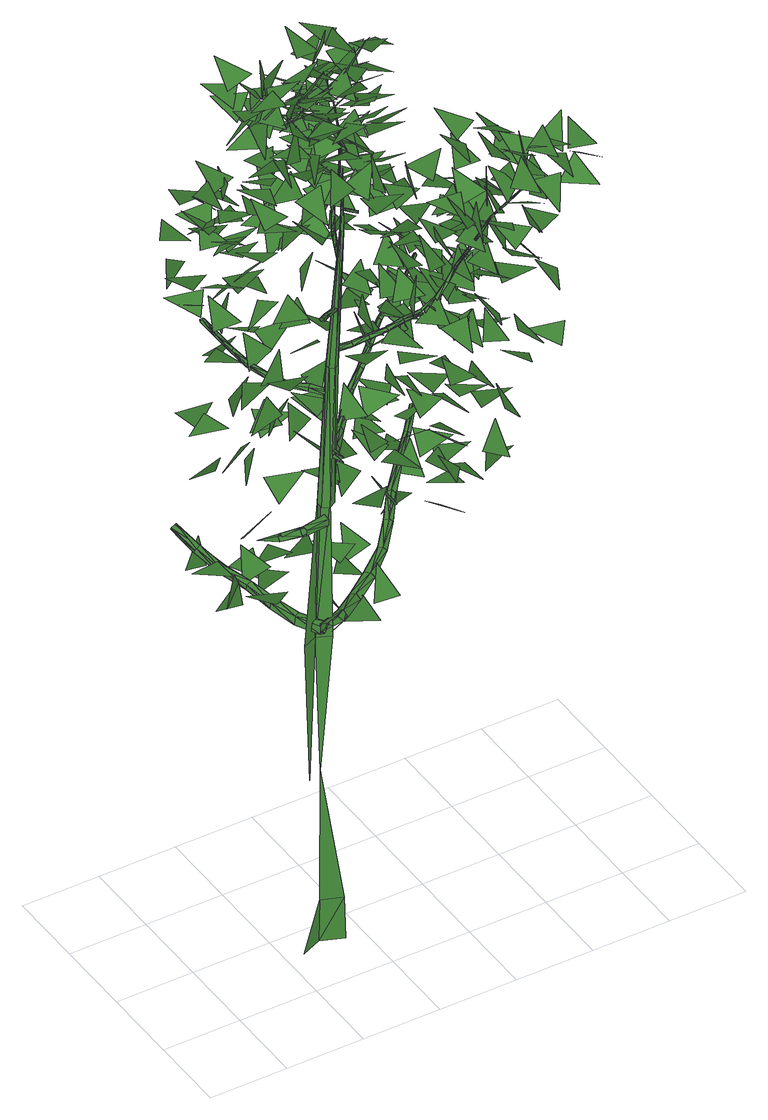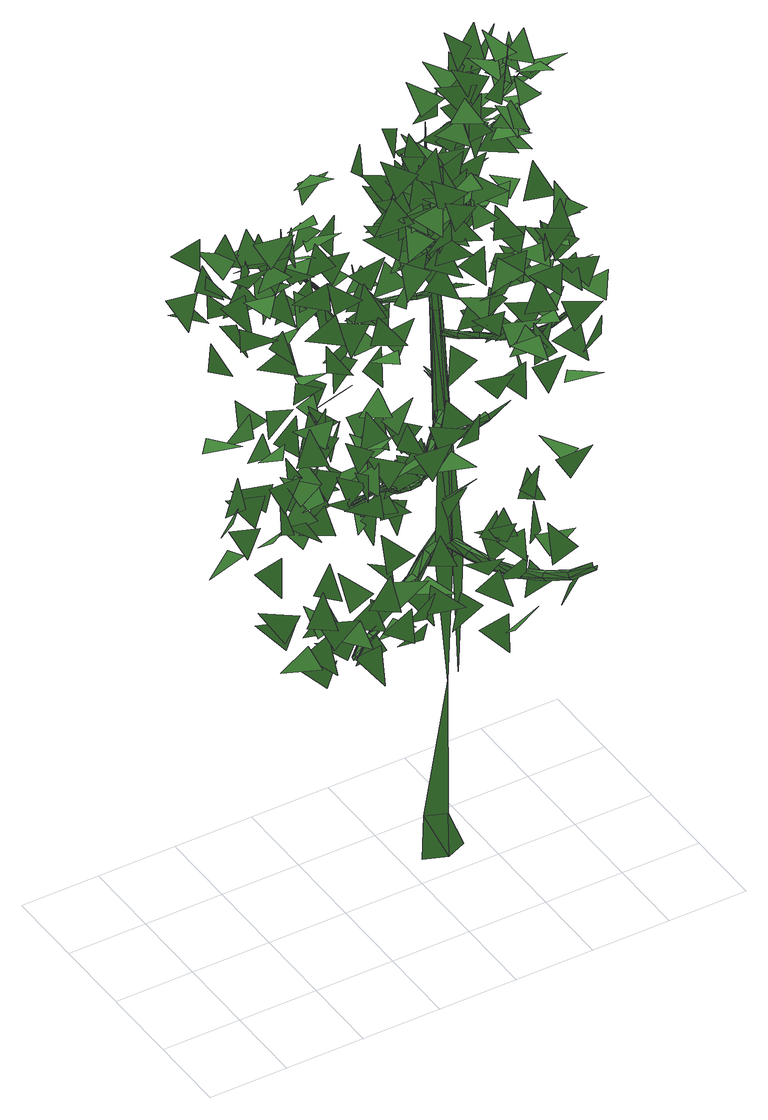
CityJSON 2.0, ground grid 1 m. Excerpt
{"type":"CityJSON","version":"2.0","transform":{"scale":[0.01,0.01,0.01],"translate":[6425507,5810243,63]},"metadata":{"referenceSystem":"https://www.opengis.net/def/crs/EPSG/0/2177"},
"CityObjects":{
"tree1":{"type":"SolitaryVegetationObject","attributes":{"crownarea":"105","modell_vol":"LIS","treeheight":"12.1"},"geometry":[{"type":"MultiSurface","lod":"2","boundaries":[[[0,1,2]],[[3,0,2]],[[4,5,6]],[[7,8,9]],[[10,11,12]],[[13,14,15]],[[16,17,18]],[[19,20,21]],[[22,23,24]],[[25,26,27]],[[28,1,0]],[[29,0,3]],[[30,31,32]],[[33,34,35]],[[36,37,38]],[[39,40,41]],[[42,43,44]],[[45,28,0]],[[3,46,29]],[[47,48,49]],[[50,51,52]],[[53,54,55]],[[56,57,58]],[[59,55,60]],[[59,53,55]],[[53,61,54]],[[62,54,61]],[[59,60,63]],[[64,65,66]],[[1,28,67]],[[62,68,63]],[[69,70,71]],[[72,73,74]],[[45,0,29]],[[75,59,63]],[[68,62,61]],[[68,75,63]],[[76,61,53]],[[76,77,61]],[[78,68,61]],[[77,78,61]],[[53,59,79]],[[80,81,82]],[[76,53,79]],[[83,77,76]],[[68,78,75]],[[84,59,75]],[[84,79,59]],[[85,86,87]],[[88,89,90]],[[91,92,93]],[[89,94,90]],[[95,96,97]],[[83,98,77]],[[78,84,75]],[[99,100,101]],[[102,103,104]],[[105,94,101]],[[106,107,108]],[[108,88,90]],[[105,90,94]],[[76,79,109]],[[110,111,112]],[[83,76,109]],[[99,107,100]],[[106,113,107]],[[114,115,116]],[[78,77,117]],[[118,119,120]],[[121,109,79]],[[122,123,124]],[[125,126,127]],[[100,105,101]],[[77,98,117]],[[78,117,84]],[[121,79,84]],[[128,129,130]],[[131,98,83]],[[100,107,113]],[[132,133,134]],[[117,121,84]],[[135,136,137]],[[131,138,98]],[[139,67,28]],[[140,141,142]],[[143,113,106]],[[106,108,144]],[[108,90,144]],[[145,146,147]],[[148,149,29]],[[150,151,152]],[[83,109,153]],[[143,154,113]],[[100,113,155]],[[156,157,158]],[[159,160,161]],[[162,163,164]],[[100,155,105]],[[131,83,153]],[[165,144,90]],[[117,98,166]],[[117,166,121]],[[167,168,169]],[[165,90,105]],[[170,171,172]],[[98,138,166]],[[173,174,175]],[[109,121,176]],[[177,178,179]],[[180,138,131]],[[181,182,183]],[[155,165,105]],[[184,185,186]],[[166,176,121]],[[186,154,143]],[[186,185,154]],[[187,188,189]],[[190,191,192]],[[153,109,176]],[[193,194,195]],[[184,196,185]],[[197,198,199]],[[196,184,200]],[[106,144,201]],[[143,106,201]],[[155,113,202]],[[113,154,202]],[[203,196,200]],[[202,154,185]],[[180,204,138]],[[148,67,139]],[[205,139,28]],[[131,153,180]],[[206,207,208]],[[209,185,196]],[[210,200,184]],[[28,45,205]],[[166,138,204]],[[211,212,213]],[[149,214,29]],[[186,143,215]],[[216,217,218]],[[201,144,165]],[[45,29,219]],[[155,202,165]],[[184,186,220]],[[203,221,196]],[[220,210,184]],[[143,201,215]],[[166,222,176]],[[223,224,225]],[[186,215,220]],[[221,226,196]],[[202,185,209]],[[133,132,227]],[[180,153,228]],[[229,201,165]],[[202,229,165]],[[230,222,166]],[[209,196,226]],[[166,204,230]],[[153,176,222]],[[231,232,233]],[[234,215,201]],[[228,153,222]],[[235,220,215]],[[180,236,204]],[[202,209,229]],[[237,238,239]],[[240,241,242]],[[243,244,245]],[[234,201,229]],[[209,226,234]],[[149,148,139]],[[246,247,248]],[[249,250,251]],[[209,234,229]],[[220,235,210]],[[252,253,254]],[[235,215,234]],[[45,219,205]],[[255,256,257]],[[29,214,219]],[[258,259,260]],[[133,261,262]],[[226,235,234]],[[235,226,221]],[[263,264,265]],[[236,266,204]],[[267,140,262]],[[235,268,210]],[[269,270,271]],[[272,247,273]],[[268,235,221]],[[140,267,141]],[[263,272,273]],[[274,228,222]],[[275,222,230]],[[276,246,248]],[[277,278,279]],[[280,264,263]],[[281,282,283]],[[180,228,274]],[[248,265,264]],[[284,285,286]],[[230,204,275]],[[287,227,288]],[[289,290,291]],[[133,227,292]],[[236,180,274]],[[273,247,246]],[[293,294,295]],[[204,266,275]],[[296,274,222]],[[297,288,298]],[[263,273,280]],[[276,248,264]],[[299,300,301]],[[267,302,141]],[[297,287,288]],[[303,304,305]],[[296,222,275]],[[306,292,227]],[[307,308,309]],[[309,279,307]],[[310,311,312]],[[313,314,315]],[[133,292,316]],[[261,133,316]],[[278,317,279]],[[274,318,236]],[[287,306,227]],[[266,236,319]],[[320,275,266]],[[321,297,298]],[[322,323,324]],[[325,326,327]],[[318,319,236]],[[328,329,330]],[[331,320,266]],[[332,333,334]],[[335,336,337]],[[338,339,340]],[[341,342,343]],[[331,266,319]],[[321,298,344]],[[345,280,273]],[[296,346,274]],[[264,347,276]],[[348,349,343]],[[350,351,341]],[[346,318,274]],[[352,316,292]],[[353,354,355]],[[296,275,320]],[[356,357,358]],[[359,360,361]],[[362,363,364]],[[365,366,349]],[[246,276,367]],[[273,246,368]],[[306,352,292]],[[316,352,344]],[[351,350,366]],[[368,345,273]],[[279,317,307]],[[369,321,344]],[[342,370,343]],[[347,371,276]],[[372,373,374]],[[264,280,345]],[[375,376,377]],[[370,348,343]],[[346,296,320]],[[378,379,380]],[[351,342,341]],[[381,382,308]],[[383,384,385]],[[386,287,297]],[[352,369,344]],[[387,388,389]],[[390,391,392]],[[393,297,321]],[[246,367,368]],[[394,395,396]],[[276,371,367]],[[397,398,399]],[[348,365,349]],[[400,401,402]],[[403,404,405]],[[347,264,345]],[[406,306,287]],[[365,351,366]],[[393,386,297]],[[407,408,409]],[[386,406,287]],[[410,321,369]],[[411,412,413]],[[410,393,321]],[[414,415,416]],[[417,413,418,419]],[[420,421,422]],[[423,424,412]],[[425,426,418]],[[427,352,306]],[[428,429,430]],[[352,427,419,369]],[[424,423,425]],[[406,427,306]],[[431,417,419,418]],[[432,410,369]],[[433,434,435]],[[427,432,369,419]],[[417,411,413]],[[436,437,438]],[[411,423,412]],[[426,431,418]],[[439,440,441]],[[442,443,444]],[[445,446,440]],[[447,448,441]],[[423,426,425]],[[393,449,386]],[[450,451,452]],[[453,307,317]],[[439,445,440]],[[454,439,441]],[[455,456,457]],[[458,455,457]],[[459,460,461]],[[448,447,462]],[[446,445,462]],[[448,454,441]],[[393,410,449]],[[463,464,465]],[[456,466,457]],[[467,458,457]],[[468,469,470]],[[471,472,457]],[[406,386,449]],[[473,466,456]],[[471,457,466]],[[467,474,458]],[[475,473,456]],[[410,432,449]],[[474,476,458]],[[457,472,467]],[[477,471,466]],[[466,473,477]],[[478,476,475,427,406,449]],[[449,432,427,475,476,478]],[[308,479,381]],[[475,476,473]],[[445,480,462]],[[480,448,462]],[[476,474,473]],[[467,472,481]],[[474,467,481]],[[477,473,482]],[[482,473,474]],[[483,484,485]],[[481,482,474]],[[351,486,342]],[[487,488,489]],[[490,491,492]],[[493,494,495]],[[496,497,498]],[[499,500,501]],[[502,503,504]],[[448,505,454]],[[370,342,506]],[[308,307,507]],[[348,370,508]],[[509,510,511]],[[486,506,342]],[[439,454,512]],[[317,278,453]],[[505,512,454]],[[445,513,480]],[[514,515,516]],[[445,439,513]],[[439,512,517]],[[518,519,520]],[[365,348,521]],[[278,381,479]],[[448,480,522]],[[351,365,523]],[[513,522,480]],[[439,517,513]],[[423,524,426]],[[448,522,505]],[[525,526,527]],[[370,506,508]],[[528,529,530]],[[417,431,531]],[[532,533,534]],[[411,417,535]],[[536,537,538]],[[423,411,535]],[[431,426,539]],[[348,508,521]],[[507,307,453]],[[351,523,486]],[[308,507,540]],[[524,541,426]],[[523,365,521]],[[517,512,542]],[[513,517,543]],[[453,278,544]],[[545,546,547]],[[308,540,479]],[[417,531,535]],[[548,549,550]],[[512,505,551]],[[431,539,531]],[[544,278,479]],[[522,513,552]],[[517,542,543]],[[505,522,553]],[[542,512,551]],[[423,535,524]],[[539,426,541]],[[513,543,552]],[[554,555,556]],[[551,505,553]],[[553,522,552]],[[557,558,559]],[[560,561,562]],[[563,564,565]],[[566,567,568]],[[569,521,508]],[[543,542,570]],[[552,571,553]],[[542,551,572]],[[531,573,535]],[[574,575,576]],[[577,478,578]],[[552,543,571]],[[543,570,579]],[[551,553,580]],[[571,580,553]],[[581,582,583]],[[570,542,572]],[[543,579,571]],[[508,506,584]],[[572,551,580]],[[585,569,508]],[[586,587,588]],[[589,590,591]],[[531,539,573]],[[506,486,592]],[[539,541,593]],[[524,535,594]],[[523,521,569]],[[486,523,595]],[[541,524,594]],[[579,570,596]],[[597,598,599]],[[540,600,479]],[[479,601,544]],[[570,572,602]],[[571,579,603]],[[604,605,606]],[[508,584,585]],[[579,596,603]],[[535,573,607]],[[596,570,602]],[[580,571,608]],[[584,506,592]],[[539,593,573]],[[572,580,609]],[[535,607,594]],[[608,571,603]],[[610,611,612]],[[572,609,602]],[[613,614,615]],[[616,617,618]],[[619,620,621]],[[593,541,622]],[[623,624,625]],[[622,541,594]],[[486,595,592]],[[609,580,608]],[[626,627,628]],[[595,523,569]],[[629,630,631]],[[507,453,632]],[[633,634,635]],[[636,637,638]],[[639,640,641]],[[642,643,644]],[[453,544,645]],[[540,507,600]],[[646,647,648]],[[603,596,649]],[[596,602,650]],[[651,652,653]],[[602,609,650]],[[654,655,656]],[[608,603,657]],[[658,659,660]],[[661,662,663]],[[664,665,666]],[[603,649,667]],[[609,608,657]],[[649,596,650]],[[657,603,667]],[[622,668,593]],[[609,669,650]],[[670,671,672]],[[669,609,657]],[[673,674,675]],[[676,507,632]],[[677,678,679]],[[607,573,680]],[[632,453,645]],[[681,682,683]],[[594,607,680]],[[507,676,600]],[[573,593,684]],[[544,601,645]],[[685,686,687]],[[668,684,593]],[[595,688,592]],[[622,594,668]],[[667,649,689]],[[479,600,601]],[[690,691,692]],[[649,650,693]],[[694,695,696]],[[697,698,699]],[[573,700,680]],[[701,702,703]],[[585,584,704]],[[650,669,705]],[[657,667,706]],[[707,708,709]],[[710,711,712]],[[573,684,700]],[[669,657,706]],[[689,649,693]],[[667,689,713]],[[594,680,714]],[[650,705,693]],[[715,716,717]],[[584,592,718]],[[706,667,713]],[[719,720,721]],[[668,594,714]],[[569,585,722]],[[705,669,706]],[[595,569,722]],[[723,724,725]],[[726,727,728]],[[729,689,693]],[[730,731,732,733]],[[734,735,736]],[[737,738,739]],[[732,740,741,742]],[[713,689,729]],[[743,729,693]],[[744,745,746]],[[585,704,747]],[[693,705,748]],[[749,750,751]],[[706,713,752]],[[704,584,718]],[[693,748,743]],[[705,706,752]],[[713,729,753]],[[752,713,753]],[[585,747,722]],[[754,755,756]],[[748,705,752]],[[592,688,718]],[[757,714,680]],[[688,595,722]],[[758,700,684]],[[759,760,761]],[[762,763,764]],[[753,765,752]],[[714,757,668]],[[729,743,766]],[[753,729,765]],[[743,748,767]],[[768,769,770]],[[765,771,752]],[[729,766,765]],[[743,767,766]],[[748,752,772]],[[773,757,680]],[[680,700,758]],[[774,775,776]],[[748,772,767]],[[772,752,771]],[[777,758,684]],[[778,779,780,781]],[[684,668,782]],[[757,782,668]],[[783,784,785]],[[765,786,771]],[[766,767,787]],[[788,789,790]],[[791,792,793]],[[794,795,796]],[[765,766,786]],[[767,772,797]],[[798,799,800]],[[772,771,801]],[[767,797,787]],[[766,787,786]],[[777,684,782]],[[801,771,786]],[[772,801,797]],[[676,632,802]],[[632,645,802]],[[803,804,780,805]],[[806,807,808]],[[787,797,809]],[[786,787,809]],[[600,676,810]],[[645,601,811]],[[812,813,814]],[[601,600,810]],[[797,801,815]],[[747,704,816]],[[801,786,817]],[[818,819,820]],[[817,786,809]],[[809,797,815]],[[801,817,815]],[[821,822,823]],[[704,718,824]],[[825,757,773]],[[826,827,828]],[[722,747,829]],[[830,831,832]],[[688,722,829]],[[815,833,809]],[[834,817,809]],[[718,688,835]],[[833,815,817]],[[836,676,802]],[[837,838,839]],[[833,834,809]],[[802,645,840]],[[841,833,817]],[[834,841,817]],[[842,843,844]],[[645,811,840]],[[845,747,816]],[[676,836,810]],[[846,847,848]],[[816,704,824]],[[782,757,849]],[[811,601,810]],[[850,851,852]],[[747,845,829]],[[718,835,824]],[[853,854,855]],[[856,857,858]],[[859,860,861]],[[862,834,833]],[[835,688,829]],[[862,833,841]],[[834,862,841]],[[849,757,825]],[[863,864,865]],[[866,867,868]],[[869,870,871]],[[872,873,874]],[[875,876,877]],[[878,879,880]],[[881,882,883]],[[884,885,886]],[[887,888,889]],[[862,890,891]],[[892,893,894]],[[895,825,896]],[[897,898,899]],[[900,901,902]],[[903,904,905]],[[896,906,907]],[[907,895,896]],[[908,909,910]],[[891,890,911]],[[829,912,835]],[[849,825,895]],[[913,914,915]],[[916,849,917]],[[918,919,920]],[[845,816,921]],[[906,922,907]],[[816,824,923]],[[836,802,924]],[[802,840,924]],[[829,845,925]],[[926,849,895]],[[927,928,929]],[[930,931,932]],[[933,934,935]],[[849,926,917]],[[824,835,936]],[[912,936,835]],[[937,938,939]],[[940,941,942]],[[840,811,943]],[[921,816,923]],[[810,836,944]],[[925,845,921]],[[811,810,944]],[[945,946,947]],[[824,936,923]],[[907,948,895]],[[949,950,951]],[[952,953,954]],[[955,956,957]],[[829,925,912]],[[958,959,960]],[[961,836,924]],[[962,963,964]],[[924,840,965]],[[907,922,948]],[[966,967,968]],[[969,970,971,972]],[[973,974,975]],[[976,977,978]],[[979,980,981]],[[982,983,984]],[[926,895,985]],[[965,840,943]],[[917,926,985]],[[986,987,988]],[[922,917,989]],[[836,961,944]],[[990,991,992]],[[993,994,995]],[[922,996,948]],[[997,998,999]],[[1000,1001,1002]],[[895,948,1003]],[[943,811,944]],[[922,989,996]],[[985,895,1003]],[[1004,1005,1006]],[[1007,1008,1009]],[[989,917,985]],[[1010,1011,1012]],[[923,1013,921]],[[1014,1015,1016]],[[1017,1018,1019]],[[1020,1021,1022]],[[1023,1024,969,1025]],[[1026,1027,1028]],[[1029,1030,1031]],[[1032,1033,1034]],[[1035,1036,1037]],[[1003,948,1038]],[[1039,1040,1041]],[[948,996,1042]],[[925,921,1043]],[[1013,1043,921]],[[996,989,1042]],[[1044,1045,1046]],[[985,1003,1047]],[[1048,1049,1050]],[[989,985,1051]],[[1052,1053,1054]],[[923,936,1055]],[[1056,1057,1058]],[[948,1042,1038]],[[912,925,1059]],[[1047,1003,1038]],[[936,912,1059]],[[1060,985,1047]],[[989,1051,1042]],[[1061,1062,1063]],[[985,1060,1051]],[[1064,1065,1066]],[[924,965,1067]],[[1068,925,1043]],[[923,1055,1013]],[[961,924,1069]],[[1070,1071,1072]],[[1073,1074,1075]],[[1076,1077,1078]],[[1079,1080,1081]],[[1082,1083,1084]],[[925,1068,1059]],[[1055,936,1059]],[[1085,1086,1087]],[[965,943,1088]],[[1089,1090,1091]],[[1092,1093,1094]],[[943,944,1088]],[[1095,1051,1060]],[[1096,944,961,1097]],[[924,1067,1069]],[[1098,1099,1100]],[[1101,1102,1103]],[[1104,1105,1106]],[[1038,1042,1107]],[[1047,1038,1108]],[[1109,1110,1111]],[[1112,1113,1114]],[[1067,965,1115]],[[1042,1051,1116]],[[1060,1047,1117]],[[1117,1095,1060]],[[1118,1119,1120]],[[1121,1122,1123]],[[1124,1125,1126]],[[961,1069,1097]],[[1115,965,1088]],[[1127,1128,1129]],[[1130,1131,1132]],[[1038,1107,1108]],[[1133,1134,1135]],[[1042,1116,1107]],[[1117,1047,1108]],[[1136,1137,1138]],[[1139,1140,1141]],[[1142,1143,1144]],[[1051,1095,1116]],[[1145,1146,1147]],[[1088,944,1096,1097]],[[1148,1149,1150]],[[1043,1013,1151]],[[1068,1043,1152]],[[1153,1154,1155]],[[1156,1157,1158]],[[1013,1055,1159]],[[1059,1068,1160]],[[1161,1108,1107]],[[1055,1059,1160]],[[1162,1107,1116]],[[1108,1161,1117]],[[1163,1116,1095]],[[1164,1095,1117]],[[1152,1043,1151]],[[1165,1166,1167]],[[1168,1068,1152]],[[1013,1159,1151]],[[1162,1161,1107]],[[1163,1162,1116]],[[1169,1170,1171]],[[1172,1173,1174]],[[1068,1168,1160]],[[1096,1175,1176,1177]],[[1178,1097,1069]],[[1161,1179,1117]],[[1159,1055,1160]],[[1164,1163,1095]],[[1179,1164,1117]],[[1180,1181,1182]],[[1183,1184,1185]],[[1186,1187,1188,1189]],[[1190,1191,1192]],[[1193,1194,1195]],[[1196,1197,1198]],[[1199,1200,1201]],[[1202,1203,1204]],[[1205,1206,1207]],[[1069,1067,1208]],[[1209,1210,1211]],[[1067,1115,1212]],[[1213,1214,1215]],[[1216,1217,1218]],[[1219,1178,1069]],[[1115,1088,1220]],[[1088,1097,1178]],[[1221,1222,1223]],[[1224,1225,1226]],[[1227,1228,1229]],[[1230,1231,1232]],[[1233,1234,1235]],[[1236,1237,1238]],[[1208,1067,1212]],[[1219,1069,1208]],[[1239,1240,1241]],[[1242,1243,1244]],[[1115,1220,1212]],[[1186,1245,1246,1247]],[[1248,1249,1250]],[[1152,1151,1251]],[[1162,1163,1252]],[[1151,1159,1251]],[[1220,1088,1178]],[[1168,1152,1253]],[[1163,1164,1252]],[[1161,1162,1254]],[[1179,1161,1254]],[[1164,1179,1254]],[[1160,1168,1253]],[[1255,1256,1257]],[[1159,1160,1258]],[[1259,1260,1261]],[[1262,1263,1264]],[[1265,1266,1267]],[[1268,1269,1270]],[[1271,1272,1273]],[[1162,1252,1274]],[[1162,1274,1254]],[[1164,1275,1252]],[[1164,1254,1275]],[[1276,1152,1251]],[[1277,1278,1279]],[[1253,1152,1276]],[[1159,1258,1251]],[[1280,1281,1282]],[[1160,1253,1283]],[[1160,1283,1258]],[[1284,1285,1286]],[[1287,1288,1289]],[[1290,1291,1292]],[[1293,1294,1295]],[[1296,1297,1298]],[[1299,1300,1301]],[[1208,1302,1219]],[[1303,1304,1305]],[[1306,1307,1308]],[[1309,1310,1311]],[[1312,1275,1254]],[[1313,1314,1315]],[[1316,1317,1318]],[[1319,1320,1321]],[[1274,1252,1322]],[[1208,1212,1323]],[[1254,1274,1324]],[[1325,1312,1254]],[[1252,1275,1322]],[[1326,1327,1328]],[[1329,1330,1331]],[[1302,1332,1219]],[[1212,1220,1323]],[[1178,1219,1332]],[[1333,1334,1335]],[[1336,1337,1338]],[[1339,1340,1341]],[[1220,1178,1342]],[[1274,1322,1324]],[[1343,1344,1345]],[[1275,1312,1322]],[[1325,1254,1324]],[[1346,1347,1348]],[[1349,1350,1351]],[[1352,1353,1354]],[[1276,1251,1355]],[[1302,1208,1323]],[[1253,1276,1356]],[[1251,1258,1357]],[[1358,1359,1360]],[[1283,1253,1356]],[[1258,1283,1361]],[[1362,1363,1364]],[[1365,1366,1367]],[[1220,1342,1323]],[[1178,1332,1368]],[[1342,1178,1368]],[[1369,1370,1371]],[[1372,1373,1374]],[[1375,1376,1377]],[[1378,1379,1380]],[[1356,1276,1355]],[[1355,1251,1357]],[[1381,1322,1312]],[[1258,1361,1357]],[[1283,1382,1361]],[[1283,1356,1382]],[[1383,1384,1385]],[[1386,1387,1388]],[[1389,1390,1391]],[[1392,1393,1394]],[[1324,1322,1381]],[[1312,1325,1381]],[[1325,1324,1381]],[[1395,1396,1397]],[[1398,1399,1400]],[[1323,1401,1302]],[[1402,1403,1404]],[[1405,1406,1407]],[[1408,1409,1410]],[[1411,1412,1413]],[[1414,1415,1416]],[[1417,1368,1332]],[[1418,1419,1420]],[[1355,1421,1356]],[[1422,1423,1424]],[[1425,1357,1361]],[[1426,1427,1428]],[[1401,1429,1302]],[[1332,1302,1430]],[[1430,1417,1332]],[[1323,1342,1431]],[[1355,1357,1421]],[[1421,1432,1356]],[[1342,1368,1431]],[[1433,1425,1361]],[[1382,1356,1434]],[[1361,1382,1434]],[[1435,1436,1437]],[[1438,1439,1440]],[[1441,1442,1443]],[[1302,1429,1430]],[[1444,1445,1446]],[[1401,1323,1431]],[[1421,1357,1425]],[[1356,1432,1434]],[[1433,1361,1434]],[[1431,1368,1417]],[[1447,1448,1449]],[[1450,1451,1452]],[[1453,1454,1455]],[[1456,1457,1458]],[[1459,1460,1461]],[[1462,1463,1464]],[[1465,1466,1467]],[[1468,1469,1470]],[[1471,1472,1473]],[[1474,1475,1476]],[[1477,1478,1479]],[[1480,1481,1482]],[[1483,1484,1485]],[[1486,1487,1488]],[[1489,1490,1491]],[[1492,1493,1494]],[[1495,1496,1497]],[[1498,1499,1500]],[[1501,1502,1503]],[[1504,1505,1506]],[[1507,1508,1509]],[[1510,1511,1512]],[[1513,1514,1515]],[[1516,1517,1518]],[[1519,1520,1521]],[[1522,1523,1524]],[[1525,1526,1527]],[[1528,1529,1530]],[[1531,1532,1533]],[[1534,1535,1536]],[[1537,1538,1539]],[[1540,1541,1542]],[[1543,1544,1545]],[[1546,1547,1548]],[[1549,1550,1551]],[[1552,1553,1554]],[[1555,1556,1557]],[[1558,1559,1560]],[[1561,1562,1563]],[[1564,1565,1566]],[[1567,1568,1569]],[[1570,1571,1572]]]}]}
},
"vertices":[
[95,74,687],[95,70,682],[65,68,698],[96,71,693],[51,65,1006],[83,97,1014],[91,66,1029],[70,65,1095],[61,108,1083],[100,83,1084],[78,96,805],[64,90,762],[82,123,768],[88,66,1168],[58,100,1180],[101,100,1163],[65,132,556],[93,155,565],[74,132,601],[45,148,907],[78,177,892],[89,142,891],[101,54,1196],[82,61,1238],[111,86,1210],[50,163,1000],[80,177,983],[89,136,1002],[126,72,676],[128,73,688],[72,126,1083],[65,165,1058],[97,148,1051],[120,105,829],[74,95,825],[101,107,861],[88,157,576],[47,177,583],[90,193,572],[84,83,1122],[91,125,1136],[119,92,1121],[68,166,1080],[54,198,1051],[90,200,1057],[126,77,682],[96,65,692],[66,172,1063],[56,216,1071],[90,195,1047],[113,166,1252],[91,153,1226],[67,172,1261],[84,190,898],[74,200,919],[72,201,916],[74,111,1263],[85,152,1245],[114,130,1250],[87,193,897],[74,205,916],[85,189,901],[77,201,919],[77,204,918],[85,67,1000],[122,96,1006],[131,65,989],[128,66,679],[89,190,901],[88,113,955],[78,154,937],[114,143,932],[84,151,1250],[62,184,1272],[106,178,1258],[89,193,898],[94,175,883],[95,172,885],[99,175,886],[96,177,880],[91,106,1261],[95,137,1227],[120,141,1254],[105,157,868],[100,177,883],[65,190,1029],[87,229,1038],[101,188,1026],[71,242,578],[65,252,588],[85,232,562],[129,151,1211],[106,118,1190],[97,140,1229],[68,256,586],[126,112,869],[93,106,881],[122,115,915],[106,155,872],[71,251,594],[88,228,572],[72,254,590],[77,175,518],[113,177,511],[102,169,555],[90,232,567],[95,199,549],[82,225,571],[80,228,565],[107,159,866],[117,130,1194],[74,148,1197],[117,164,1207],[96,196,556],[53,245,956],[88,242,926],[94,224,958],[110,158,873],[70,222,1036],[97,216,1012],[100,189,1051],[111,160,869],[51,253,1006],[77,291,999],[87,246,995],[108,146,1233],[77,153,1199],[117,173,1213],[136,114,850],[147,95,879],[102,107,880],[118,137,860],[129,72,516],[148,80,516],[129,61,333],[142,96,1136],[96,94,1146],[132,106,1171],[119,137,863],[160,71,677],[149,72,146],[149,74,86],[123,63,86],[112,169,539],[101,202,547],[91,134,562],[129,130,536],[131,111,567],[129,66,687],[160,71,686],[65,261,925],[103,285,932],[70,270,960],[122,140,857],[112,167,547],[102,199,557],[122,100,1273],[96,132,1252],[131,143,1261],[62,216,555],[100,234,534],[96,245,570],[78,183,912],[95,222,929],[116,186,908],[106,202,553],[123,140,864],[96,246,722],[114,244,754],[67,246,757],[71,223,738],[102,241,745],[106,196,753],[126,106,1234],[90,131,1246],[136,140,1242],[124,141,861],[140,99,1187],[112,83,1204],[139,106,1233],[134,117,854],[107,211,1055],[91,216,1099],[88,242,1061],[132,99,528],[123,134,539],[122,134,531],[72,227,922],[82,262,895],[107,225,908],[142,76,1072],[123,68,1030],[141,101,1032],[88,169,1261],[96,210,1280],[124,176,1266],[134,100,538],[105,151,866],[140,159,877],[107,167,909],[145,65,532],[118,171,536],[119,169,548],[146,66,542],[134,117,858],[159,78,675],[103,113,1252],[113,149,1226],[141,138,1246],[130,136,542],[153,68,528],[149,92,1216],[118,79,1248],[136,119,1237],[159,79,688],[129,136,528],[110,175,792],[141,164,825],[106,167,838],[158,83,681],[141,101,525],[154,70,544],[139,123,856],[119,78,1267],[125,112,1236],[157,99,1250],[141,103,539],[152,83,705],[136,120,852],[123,171,542],[137,120,860],[153,108,1147],[169,89,1174],[123,94,1179],[134,137,534],[146,103,532],[152,102,851],[94,281,1019],[117,252,1047],[77,276,1052],[95,166,988],[124,188,976],[135,159,1011],[78,206,862],[111,224,835],[124,210,867],[161,82,972],[147,70,979],[149,68,982],[111,160,1134],[153,142,1142],[129,136,1169],[88,196,915],[103,206,883],[124,225,919],[152,60,1117],[125,85,1145],[161,90,1150],[106,134,1074],[128,163,1066],[151,124,1065],[166,72,516],[148,70,333],[151,65,977],[164,77,973],[152,66,980],[152,102,857],[175,62,146],[159,71,536],[103,229,1011],[71,252,1035],[118,252,1035],[148,67,977],[161,79,968],[155,105,849],[157,105,858],[163,79,974],[152,60,549],[184,78,542],[147,68,544],[164,76,970],[148,71,1211],[146,78,1165],[155,107,1186],[153,95,1188],[112,117,1191],[155,130,1184],[168,90,890],[152,73,705],[113,177,540],[149,176,551],[119,192,584],[160,88,705],[125,161,1295],[120,147,1251],[141,177,1254],[158,107,854],[168,83,890],[160,68,705],[148,72,1233],[135,113,1219],[166,102,1203],[177,63,86],[90,202,1002],[122,234,989],[136,206,1008],[174,94,890],[180,84,530],[183,77,527],[146,66,534],[120,131,1249],[136,164,1248],[160,132,1271],[101,247,879],[76,285,891],[122,276,890],[169,83,705],[180,85,538],[171,86,848],[168,83,850],[172,86,856],[174,80,890],[169,82,773],[169,54,775],[163,82,770],[117,245,1051],[131,227,1080],[103,261,1092],[120,246,1025],[94,254,1049],[108,290,1025],[168,83,855],[110,215,675],[149,221,698],[124,199,716],[170,54,781],[170,82,779],[164,82,781],[192,68,1146],[157,62,1139],[164,72,1184],[159,83,739],[178,106,736],[158,83,731],[169,73,705],[181,85,966],[175,88,851],[181,85,971],[183,101,727],[164,78,729],[164,79,741],[183,101,739],[180,90,890],[118,169,1214],[129,212,1207],[154,175,1211],[102,209,1038],[119,240,1030],[148,205,1037],[149,105,1158],[129,141,1178],[174,130,1170],[113,175,608],[125,200,584],[157,189,617],[186,99,733],[168,76,735],[177,90,968],[178,89,965],[180,83,890],[177,105,729],[180,89,972],[108,212,956],[129,213,925],[152,196,961],[172,188,1257],[142,175,1226],[132,165,1260],[97,264,637],[134,270,630],[125,245,669],[187,73,534],[154,54,540],[136,157,1182],[117,198,1191],[161,183,1188],[186,90,1076],[110,240,904],[145,250,907],[130,223,942],[141,108,1263],[171,128,1254],[175,106,1295],[186,88,1076],[147,97,1217],[180,115,1217],[183,73,1234],[123,177,1215],[146,216,1208],[154,180,1233],[154,171,1052],[130,206,1069],[140,211,1034],[126,241,1041],[119,219,1081],[132,262,1071],[188,92,1076],[131,176,1228],[134,221,1219],[160,184,1207],[188,85,1076],[197,82,916],[175,85,916],[175,83,913],[137,140,1240],[166,152,1220],[178,126,1257],[197,79,913],[175,85,908],[181,84,909],[184,124,1032],[175,101,1060],[157,143,1064],[198,86,915],[176,90,915],[176,90,910],[198,86,910],[190,90,1076],[186,117,735],[169,101,764],[161,147,760],[197,82,909],[190,88,1076],[188,94,531],[170,89,563],[174,132,550],[145,238,1026],[120,267,1053],[129,280,1020],[188,103,1035],[182,89,1034],[183,89,1036],[148,157,904],[184,149,903],[168,151,945],[190,102,1034],[186,88,1032],[186,88,1037],[190,102,1038],[190,90,1163],[194,56,1198],[163,88,1184],[199,96,1178],[210,108,533],[188,103,1037],[187,89,1105],[188,89,1104],[192,78,1107],[188,90,1107],[153,192,929],[120,222,942],[163,227,924],[187,88,1035],[147,207,533],[181,183,553],[152,187,574],[193,79,1106],[193,79,1109],[125,267,989],[160,253,988],[137,244,1026],[195,68,1111],[197,70,1112],[194,79,1106],[194,79,1109],[190,90,1104],[190,90,1106],[197,68,1110],[190,90,1138],[217,96,530],[193,102,1036],[198,70,1112],[198,70,1110],[149,142,1222],[160,158,1191],[186,170,1227],[203,123,739],[168,142,1055],[201,142,1069],[169,138,1101],[147,154,1188],[180,180,1168],[180,155,1207],[160,154,741],[194,165,751],[165,165,786],[128,205,1028],[170,194,1012],[170,207,1047],[122,221,532],[159,212,504],[164,239,528],[145,250,717],[174,265,751],[134,241,752],[197,115,1040],[198,128,736],[209,107,524],[198,128,730],[155,143,1238],[180,157,1213],[198,123,1238],[194,117,1040],[197,117,1036],[158,218,480],[187,200,511],[153,207,525],[194,117,1037],[169,186,987],[199,175,1019],[164,173,1031],[203,124,728],[198,115,1038],[205,120,734],[218,83,919],[182,148,1157],[221,132,1179],[175,132,1191],[170,147,1211],[154,175,1193],[199,167,1181],[217,77,916],[177,215,1074],[172,210,1119],[152,238,1088],[217,79,920],[175,206,1035],[145,233,1059],[161,250,1031],[218,78,914],[213,100,522],[220,83,915],[200,130,1043],[200,131,1041],[215,102,536],[147,209,867],[164,202,834],[193,201,870],[165,160,860],[210,172,849],[190,144,880],[203,129,1045],[203,130,1041],[204,129,1042],[195,155,1119],[226,142,1135],[186,125,1152],[148,234,954],[139,267,941],[184,261,942],[170,158,1134],[205,175,1109],[207,138,1115],[174,153,1207],[194,176,1171],[210,144,1180],[192,152,1136],[161,177,1159],[206,183,1147],[222,147,731],[207,141,1051],[210,142,1048],[210,140,1051],[240,74,920],[141,254,950],[151,288,942],[186,264,961],[215,76,1115],[235,100,1147],[207,142,1048],[211,141,1049],[226,83,1122],[222,51,1140],[226,88,1168],[217,149,740],[218,149,734],[199,101,503],[242,94,491],[222,100,532],[181,159,1240],[174,190,1223],[217,187,1238],[222,146,741],[240,77,916],[240,80,921],[224,143,736],[213,151,1061],[181,152,1207],[187,183,1190],[224,167,1210],[247,122,527],[249,117,534],[215,149,1061],[213,152,1059],[177,227,945],[210,222,978],[178,239,990],[239,77,922],[216,152,1059],[217,151,1060],[227,125,1064],[218,146,1104],[206,155,1060],[193,155,1088],[183,196,1107],[222,180,1087],[195,136,705],[241,143,696],[216,136,735],[176,221,1053],[159,252,1045],[204,252,1032],[240,80,918],[228,86,915],[209,88,947],[236,124,939],[172,198,978],[193,227,968],[213,199,997],[205,184,1135],[236,177,1155],[198,159,1174],[241,128,538],[178,194,539],[222,201,524],[205,190,566],[240,105,1088],[223,117,1129],[217,132,1087],[175,195,1185],[203,213,1152],[217,184,1168],[204,182,1139],[168,210,1146],[213,217,1142],[245,120,540],[171,256,678],[207,246,681],[187,252,722],[222,158,1071],[223,157,1071],[174,232,630],[184,215,599],[218,218,630],[178,238,1014],[213,244,1023],[184,264,1052],[224,159,1070],[182,251,670],[220,244,695],[178,264,704],[218,196,1076],[226,178,1107],[192,211,1112],[204,146,1019],[249,159,1022],[220,140,1052],[222,159,1070],[261,76,926],[224,158,1070],[206,137,1157],[236,157,1162],[238,117,1184],[190,247,672],[224,261,701],[186,236,706],[242,128,530],[189,193,1001],[227,170,990],[218,202,1022],[258,72,930],[232,91,522],[251,67,542],[245,107,563],[261,72,925],[203,166,750],[197,211,756],[234,186,747],[244,166,740],[229,164,1083],[187,180,1187],[222,204,1170],[232,183,1199],[230,163,1083],[274,57,892],[249,77,925],[241,90,891],[224,85,1057],[228,117,1040],[267,90,1038],[259,71,927],[215,136,556],[207,182,559],[246,155,557],[238,171,742],[232,164,1082],[232,165,1082],[238,190,1141],[245,166,1167],[203,183,1169],[241,130,532],[224,153,556],[227,169,513],[230,165,1083],[259,76,930],[198,187,1063],[212,166,1037],[244,178,1069],[241,167,745],[246,108,1124],[212,135,1106],[246,146,1098],[241,169,736],[239,143,1017],[220,166,1037],[229,183,996],[205,173,1152],[236,181,1118],[241,149,1135],[234,169,1097],[204,172,1111],[218,209,1135],[224,200,1130],[240,173,1115],[259,70,822],[245,86,862],[255,106,822],[232,176,1037],[244,170,1072],[212,204,1070],[212,195,1115],[195,229,1141],[234,204,1144],[234,169,1098],[228,196,712],[246,218,736],[200,216,744],[238,172,738],[235,169,1097],[234,152,1127],[220,170,1167],[235,188,1128],[235,170,1097],[234,170,1097],[207,221,1185],[187,262,1181],[226,245,1163],[280,71,936],[280,66,933],[261,142,1116],[244,113,1147],[235,158,1139],[228,161,736],[250,135,751],[240,169,780],[238,177,1110],[238,176,1110],[239,175,1111],[206,188,1180],[227,229,1178],[242,186,1173],[239,176,1110],[240,176,1110],[279,67,936],[221,158,1090],[223,202,1086],[253,169,1080],[281,67,931],[198,217,1135],[236,244,1134],[223,239,1167],[223,239,1168],[281,70,932],[259,51,948],[276,74,984],[274,84,938],[244,184,1122],[242,183,1123],[232,183,1176],[201,218,1180],[247,216,1170],[194,254,1139],[236,268,1151],[223,241,1171],[269,61,1105],[258,61,1140],[278,100,1128],[244,183,1123],[256,164,1100],[247,163,1145],[234,190,1111],[245,183,1122],[271,148,547],[227,205,1159],[203,241,1175],[246,236,1158],[250,199,1187],[215,212,1215],[235,230,1178],[246,194,1133],[278,143,537],[279,140,544],[236,245,1163],[261,232,1187],[217,222,1198],[247,194,1134],[258,192,748],[247,194,1133],[236,180,1181],[274,175,1182],[251,154,1216],[223,180,1162],[251,201,1151],[261,178,1190],[262,188,750],[298,70,947],[242,136,1066],[262,135,1035],[284,113,1070],[263,189,742],[263,129,919],[281,102,936],[264,134,965],[250,205,1144],[250,205,1142],[264,187,746],[273,149,539],[255,229,808],[255,204,833],[224,238,840],[275,142,549],[251,205,1144],[230,229,1022],[270,218,1043],[239,205,1059],[259,193,744],[238,163,1105],[255,160,1072],[281,148,1109],[299,70,944],[246,135,1117],[275,146,1098],[286,113,1128],[251,228,1101],[269,212,1130],[229,232,1142],[245,158,613],[278,153,597],[276,136,640],[258,94,939],[286,128,953],[294,84,941],[253,216,1153],[269,190,1156],[261,200,1200],[244,216,1161],[267,212,1071],[242,215,1100],[239,250,1071],[221,238,1205],[232,281,1216],[255,248,1194],[222,263,1126],[267,253,1135],[242,235,1157],[271,85,988],[276,130,994],[300,100,970],[224,234,754],[245,227,713],[261,241,754],[247,194,1081],[284,186,1082],[261,180,1123],[249,182,511],[285,186,519],[256,202,551],[247,176,811],[275,178,786],[285,149,821],[255,229,1162],[255,229,1161],[269,224,584],[262,219,620],[236,252,600],[314,73,961],[297,67,948],[281,141,698],[264,171,709],[276,171,664],[307,47,1014],[292,63,1054],[308,84,1017],[275,200,1173],[274,175,1211],[255,215,1200],[298,65,945],[313,71,962],[239,225,1147],[241,267,1128],[269,230,1127],[257,241,1169],[285,206,756],[255,206,1162],[232,228,1144],[275,244,1147],[299,66,944],[316,70,959],[239,236,1188],[268,259,1191],[258,238,1229],[281,207,760],[315,68,961],[282,204,762],[294,173,559],[282,209,757],[315,72,959],[275,175,1112],[245,193,1123],[284,218,1119],[259,151,1157],[286,165,1135],[303,138,1168],[296,95,789],[275,118,810],[305,140,783],[286,202,758],[282,212,1205],[257,222,1244],[262,244,1203],[251,187,1205],[274,211,1187],[288,200,1229],[303,167,557],[303,171,551],[293,72,983],[303,111,1005],[323,88,970],[326,72,979],[271,188,750],[264,163,724],[308,161,740],[280,258,1111],[263,244,1140],[245,283,1128],[268,172,1088],[255,204,1072],[300,196,1066],[250,206,1194],[262,233,1173],[296,207,1190],[297,175,553],[241,241,1136],[271,251,1103],[273,258,1147],[299,169,561],[256,193,1179],[280,213,1161],[299,182,1187],[281,204,1142],[286,207,1134],[310,176,1158],[268,196,1164],[275,257,1186],[276,244,1221],[249,279,1216],[233,270,1184],[262,271,1161],[274,269,1205],[267,218,573],[299,229,588],[264,232,618],[319,102,993],[333,80,1018],[299,106,1034],[328,73,977],[257,228,1175],[292,221,1167],[281,215,1211],[330,72,977],[300,154,1013],[325,146,1038],[284,157,1055],[264,217,1133],[299,211,1123],[286,189,1162],[327,71,978],[281,157,978],[325,142,984],[302,134,1012],[323,77,805],[336,44,835],[317,86,840],[327,74,978],[325,88,918],[322,65,958],[315,108,945],[265,189,982],[297,209,955],[302,172,960],[256,254,1134],[299,270,1141],[263,263,1169],[304,218,777],[294,204,1087],[325,178,1112],[280,192,1118],[319,92,918],[322,92,954],[316,134,937],[281,171,1142],[269,198,1121],[315,198,1124],[285,177,1159],[269,202,1140],[314,210,1147],[344,124,907],[314,115,886],[304,124,930],[351,70,1030],[327,47,1047],[326,89,1064],[336,85,655],[326,63,696],[325,107,683],[280,238,1157],[314,247,1187],[267,250,1188],[342,71,995],[338,136,869],[319,102,896],[307,136,904],[343,70,994],[302,221,776],[300,217,775],[288,189,796],[290,228,820],[342,73,995],[307,186,709],[307,177,745],[287,218,734],[344,71,993],[290,167,1058],[275,195,1038],[321,194,1038],[307,217,774],[265,216,1095],[280,228,1064],[310,228,1099],[307,221,771],[343,73,994],[282,213,1168],[261,242,1167],[307,252,1165],[342,60,956],[336,83,996],[336,96,951],[316,202,570],[304,223,773],[319,202,565],[282,254,809],[314,236,815],[285,236,851],[279,221,1215],[307,219,1191],[311,192,1227],[337,68,1043],[305,99,1059],[351,101,1053],[319,189,557],[307,165,582],[300,207,595],[321,138,717],[337,117,754],[315,157,748],[291,234,1162],[330,210,1159],[293,210,1188],[325,196,568],[331,77,719],[321,120,713],[354,92,695],[268,254,1193],[291,292,1179],[302,247,1179],[360,73,1008],[322,199,563],[323,200,563],[284,234,792],[326,224,774],[304,212,812],[342,66,1123],[321,96,1151],[356,99,1121],[313,198,861],[281,212,891],[314,234,867],[357,73,1009],[357,74,1009],[330,177,826],[303,182,863],[310,209,826],[310,225,838],[305,239,881],[290,254,841],[321,199,573],[359,72,1009],[359,74,1008],[322,138,971],[299,171,947],[336,178,951],[320,111,1026],[356,107,1020],[344,106,1065],[296,163,877],[305,207,870],[336,187,869],[349,50,1019],[350,66,1063],[357,86,1022],[307,199,1007],[340,184,1002],[319,169,1040],[304,222,1101],[275,242,1090],[315,256,1072],[298,224,1152],[274,248,1138],[317,262,1134],[271,279,867],[302,288,833],[305,254,846],[280,230,1180],[288,256,1156],[322,247,1186],[346,67,848],[325,101,869],[362,105,868],[356,57,995],[328,73,1012],[368,99,1012],[323,230,796],[322,233,794],[351,124,846],[309,129,864],[350,148,874],[336,84,1145],[331,125,1165],[368,101,1148],[326,229,793],[326,233,791],[374,77,1024],[374,76,1024],[374,74,1024],[375,76,1023],[297,230,822],[296,269,848],[328,250,821],[323,234,792],[334,100,672],[367,119,647],[369,83,647],[299,210,965],[320,248,980],[337,210,964],[311,205,538],[357,215,542],[326,196,571],[348,224,582],[375,77,1023],[311,165,780],[327,196,770],[357,161,775],[322,224,653],[285,252,659],[327,258,640],[368,110,1024],[362,72,1017],[332,89,1030],[369,117,1025],[338,215,991],[327,213,1026],[310,248,1003],[336,167,832],[308,202,825],[344,211,821],[319,181,991],[344,183,954],[351,164,995],[339,94,1095],[356,131,1115],[375,99,1089],[350,141,907],[350,140,944],[340,181,927],[305,254,1179],[349,241,1169],[317,228,1202],[342,227,586],[314,234,756],[359,228,765],[320,210,783],[344,222,589],[345,141,993],[386,126,1009],[345,135,1029],[345,94,1040],[357,129,1066],[380,94,1048],[344,228,583],[348,221,585],[374,82,1036],[360,60,1061],[381,96,1080],[381,79,776],[359,91,815],[369,114,776],[336,205,794],[340,212,839],[327,239,804],[361,138,819],[363,123,852],[350,166,854],[327,230,589],[361,199,586],[331,209,619],[342,100,845],[357,141,834],[379,124,858],[315,225,599],[311,268,615],[345,245,595],[316,273,597],[345,253,609],[317,268,643],[372,99,1014],[390,97,1047],[361,132,1043],[366,97,1000],[340,120,985],[384,134,978],[348,241,809],[394,77,1034],[348,245,806],[394,78,1034],[310,245,832],[340,257,815],[349,222,843],[350,241,806],[333,190,1037],[359,173,1016],[367,170,1061],[396,82,1017],[375,61,1040],[381,105,1054],[373,151,605],[356,157,648],[355,182,611],[369,80,987],[366,125,994],[392,100,965],[401,56,741],[377,49,768],[391,91,769],[394,77,1035],[395,77,1032],[348,244,809],[350,143,578],[350,175,561],[385,148,548],[328,264,640],[362,251,648],[332,248,683],[350,242,805],[361,195,577],[360,223,613],[342,225,571],[401,78,1042],[368,97,1069],[389,109,1029],[388,144,693],[359,151,728],[362,180,706],[320,236,870],[354,264,885],[354,227,858],[361,183,654],[331,210,631],[366,217,623],[388,83,932],[360,101,949],[400,125,943],[368,250,601],[395,59,1008],[369,96,1009],[410,88,993],[386,202,851],[373,187,821],[352,172,860],[385,61,983],[379,88,1007],[408,100,973],[414,79,1041],[361,199,990],[396,170,991],[363,181,1022],[375,102,932],[379,128,906],[413,96,907],[389,134,873],[357,144,890],[395,148,916],[414,79,1042],[371,246,603],[414,80,1042],[414,80,1041],[390,65,1046],[384,96,1080],[419,86,1051],[371,248,877],[348,222,906],[346,267,898],[369,251,597],[371,124,809],[368,161,835],[398,160,815],[418,79,1043],[403,82,1087],[394,106,1049],[338,232,837],[360,269,822],[369,225,819],[374,245,600],[357,211,759],[336,235,776],[377,252,763],[401,181,856],[367,165,855],[377,183,896],[384,147,592],[356,182,580],[391,190,578],[397,59,980],[391,101,995],[429,76,987],[373,257,817],[373,258,816],[374,256,819],[409,43,825],[394,86,819],[427,80,805],[374,254,816],[418,128,832],[402,97,844],[390,135,868],[389,159,800],[367,199,811],[384,199,777],[373,248,596],[412,96,652],[380,102,669],[414,130,683],[375,241,578],[351,259,599],[359,280,559],[395,66,1064],[427,96,1075],[429,57,1049],[363,232,762],[350,248,792],[372,277,763],[436,83,1046],[374,257,815],[406,137,606],[433,123,641],[397,122,649],[395,206,839],[404,171,868],[374,206,869],[354,269,789],[394,251,803],[360,271,826],[421,119,1008],[397,126,1036],[402,160,1007],[366,246,781],[404,230,802],[367,252,817],[377,252,851],[379,229,879],[368,271,892],[395,274,614],[385,129,1111],[424,144,1088],[426,109,1100],[384,244,800],[386,221,828],[372,262,841],[420,109,1065],[398,140,1092],[417,142,1048],[415,125,958],[412,148,997],[404,160,954],[392,120,808],[417,157,821],[426,120,796],[397,275,608],[374,268,819],[372,238,840],[378,275,864],[395,273,829],[379,233,572],[413,218,600],[377,246,606],[396,271,831],[415,76,1095],[415,118,1076],[446,97,1068],[392,276,613],[394,277,609],[398,273,612],[396,273,828],[397,270,828],[397,271,827],[366,239,626],[369,271,609],[409,256,629],[424,77,1025],[413,107,1007],[456,94,997],[417,86,838],[432,119,832],[450,86,806],[419,165,759],[417,183,802],[408,200,759],[442,106,1042],[427,88,1071],[444,129,1082],[436,115,1046],[462,120,1070],[423,138,1084],[455,60,897],[450,57,933],[448,101,916],[417,126,1080],[414,171,1092],[444,148,1065],[464,78,1071],[452,91,1113],[441,107,1071],[407,235,545],[438,222,577],[395,236,580],[425,209,877],[413,205,921],[407,238,890],[442,236,838],[413,211,811],[404,212,848],[417,267,625],[429,251,657],[388,274,661],[397,201,805],[410,235,812],[438,211,785],[429,221,590],[402,229,614],[410,262,583],[419,144,1049],[448,181,1053],[455,136,1048],[438,97,1082],[469,115,1072],[477,73,1087],[467,79,991],[475,90,1036],[454,114,1018],[467,106,1024],[447,125,1048],[450,146,1006],[398,234,924],[423,258,909],[441,217,913],[462,67,810],[439,107,816],[484,96,817],[438,204,821],[442,204,867],[426,235,835],[441,248,653],[418,244,693],[418,276,660],[483,77,1035],[475,80,1071],[471,119,1047],[420,209,856],[420,244,848],[459,223,835],[426,202,800],[421,238,792],[460,219,773],[473,114,1007],[470,144,1028],[460,152,983],[482,86,1070],[505,62,1084],[482,86,1116],[437,180,1017],[472,157,999],[475,160,1035],[484,101,1055],[496,123,1094],[471,135,1058],[456,227,614],[483,206,646],[439,223,647],[460,234,796],[456,269,825],[438,274,793],[469,205,802],[499,181,828],[459,204,837],[482,105,1009],[516,74,1013],[504,109,1040],[438,248,937],[436,286,910],[467,268,907],[436,268,870],[470,281,862],[470,238,875],[438,245,625],[441,281,617],[482,258,614],[493,99,1053],[519,123,1024],[524,82,1043],[482,234,860],[458,262,886],[482,268,848],[478,219,839],[499,232,810],[513,192,828],[481,259,812],[479,251,858],[484,290,834],[467,275,701],[491,282,676],[507,251,705],[533,224,834],[507,207,868],[523,250,860],[524,216,805],[505,252,826],[527,261,797],[562,262,844],[535,254,868],[563,288,881],[546,250,811],[545,283,825],[585,275,802]
]}
